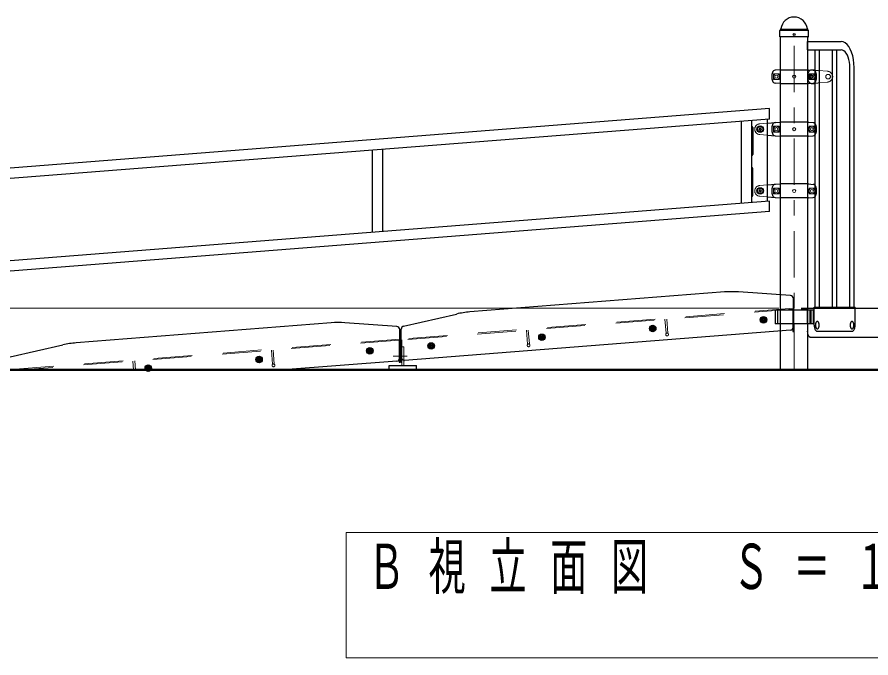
# Model space of a CAD drawing. Units: millimetres on the paper, scale 1:50. Extents: x -385 to 0, y -594 to 267.
# Drawn here: x -135.6 to -80.3, y -134.6 to -93 of the extents above; entities that cross this region are included whole.
import ezdxf

# ---------------------------------------------------------------- set-up
doc = ezdxf.new("R2010")
doc.units = ezdxf.units.MM
doc.linetypes.add('USER1', pattern=[4.5, 2.5, -2])
doc.linetypes.add('USER2', pattern=[6, 3, -1, 1, -1])
doc.layers.add('1_50', color=2, linetype='Continuous', lineweight=25)
doc.styles.add('ＭＳ ゴシック', font='')
doc.styles.get('ＭＳ ゴシック').set_extended_font_data('MS Gothic')

msp = doc.modelspace()

# ---------------------------------------------------------------- linework, layer by layer
at = {"layer": '1_50', "color": 7}
for p, q in [((-86.215, -94.303), (-86.207, -93.906)), ((-86.183, -93.848), (-86.161, -93.826)), ((-84.39, -93.848), (-84.412, -93.826)), ((-84.357, -94.303), (-84.366, -93.906)), ((-86.215, -94.303), (-86.206, -94.313)), ((-84.367, -94.313), (-86.206, -94.313)), ((-86.177, -115.893), (-86.177, -94.313)), ((-84.395, -115.893), (-84.395, -94.313)), ((-84.367, -94.313), (-84.357, -94.303)), ((-84.412, -95.162), (-84.412, -94.618)), ((-84.412, -94.618), (-82.237, -94.618)), ((-84.412, -95.162), (-82.237, -95.162)), ((-82.798, -111.826), (-82.798, -95.162)), ((-82.526, -111.826), (-82.526, -95.162)), ((-88.046, -100.125), (-88.016, -100.125)), ((-87.521, -100.233), (-87.556, -100.293)), ((-87.521, -100.353), (-87.556, -100.293)), ((-87.521, -100.233), (-87.452, -100.233)), ((-87.521, -100.353), (-87.452, -100.353)), ((-87.417, -100.293), (-87.452, -100.233)), ((-87.417, -100.293), (-87.452, -100.353)), ((-88.046, -101.984), (-88.016, -101.984)), ((-88.046, -102.784), (-88.016, -102.784)), ((-87.521, -104.233), (-87.556, -104.293)), ((-87.521, -104.353), (-87.556, -104.293)), ((-87.521, -104.233), (-87.452, -104.233)), ((-87.521, -104.353), (-87.452, -104.353)), ((-87.417, -104.293), (-87.452, -104.233)), ((-87.417, -104.293), (-87.452, -104.353)), ((-88.046, -104.643), (-88.016, -104.643)), ((-84.05, -112.01), (-86.523, -112.01)), ((-86.523, -112.01), (-86.523, -112.91)), ((-86.357, -112.01), (-86.357, -112.91)), ((-84.841, -111.89), (-79.287, -111.89)), ((-84.841, -111.89), (-84.412, -111.89)), ((-84.841, -111.936), (-84.412, -111.936)), ((-84.452, -112.01), (-84.452, -112.91)), ((-84.265, -112.01), (-84.265, -112.91)), ((-84.206, -112.01), (-84.206, -112.91)), ((-84.05, -112.01), (-84.05, -112.91)), ((-83.987, -111.826), (-81.337, -111.826)), ((-87.304, -112.588), (-87.339, -112.648)), ((-87.304, -112.708), (-87.339, -112.648)), ((-87.304, -112.588), (-87.235, -112.588)), ((-87.304, -112.708), (-87.235, -112.708)), ((-87.2, -112.648), (-87.235, -112.588)), ((-87.2, -112.648), (-87.235, -112.708)), ((-94.482, -113.152), (-94.517, -113.212)), ((-94.482, -113.272), (-94.517, -113.212)), ((-94.482, -113.152), (-94.413, -113.152)), ((-94.482, -113.272), (-94.413, -113.272)), ((-94.378, -113.212), (-94.413, -113.152)), ((-94.378, -113.212), (-94.413, -113.272)), ((-84.05, -112.91), (-86.523, -112.91)), ((-101.66, -113.715), (-101.695, -113.775)), ((-101.66, -113.835), (-101.695, -113.775)), ((-101.66, -113.715), (-101.591, -113.715)), ((-101.66, -113.835), (-101.591, -113.835)), ((-101.556, -113.775), (-101.591, -113.715)), ((-101.556, -113.775), (-101.591, -113.835)), ((-83.787, -113.39), (-81.537, -113.39)), ((-108.838, -114.279), (-108.873, -114.339)), ((-108.838, -114.399), (-108.873, -114.339)), ((-108.838, -114.279), (-108.769, -114.279)), ((-108.838, -114.399), (-108.769, -114.399)), ((-108.734, -114.339), (-108.769, -114.279)), ((-108.734, -114.339), (-108.769, -114.399)), ((-112.804, -114.59), (-112.839, -114.65)), ((-112.804, -114.71), (-112.839, -114.65)), ((-112.804, -114.59), (-112.735, -114.59)), ((-112.804, -114.71), (-112.735, -114.71)), ((-112.7, -114.65), (-112.735, -114.59)), ((-112.7, -114.65), (-112.735, -114.71)), ((-119.982, -115.154), (-120.017, -115.214)), ((-119.982, -115.274), (-120.017, -115.214)), ((-119.982, -115.154), (-119.913, -115.154)), ((-119.982, -115.274), (-119.913, -115.274)), ((-119.878, -115.214), (-119.913, -115.154)), ((-119.878, -115.214), (-119.913, -115.274)), ((-111.021, -115.316), (-118.373, -115.893)), ((-127.16, -115.718), (-127.195, -115.778)), ((-127.16, -115.838), (-127.195, -115.778)), ((-127.16, -115.718), (-127.091, -115.718)), ((-127.16, -115.838), (-127.091, -115.838)), ((-127.056, -115.778), (-127.091, -115.718)), ((-127.056, -115.778), (-127.091, -115.838))]:
    msp.add_line(p, q, dxfattribs=at)
at = {"layer": '1_50', "color": 7, "lineweight": 13}
for p, q in [((-84.393, -93.883), (-86.18, -93.883)), ((-84.429, -93.813), (-86.141, -93.813)), ((-86.286, -111.893), (-152.215, -111.893)), ((-114.297, -126.419), (-114.297, -134.552)), ((-63.497, -126.419), (-114.297, -126.419)), ((-114.297, -134.552), (-63.497, -134.552))]:
    msp.add_line(p, q, dxfattribs=at)
at = {"layer": '1_50', "color": 7, "linetype": 'USER1', "lineweight": 13}
msp.add_line((-84.396, -93.893), (-86.176, -93.893), dxfattribs=at)
at = {"layer": '1_50', "color": 7, "linetype": 'USER2', "lineweight": 13}
msp.add_line((-85.286, -115.893), (-85.286, -93.893), dxfattribs=at)
at = {"layer": '1_50', "color": 131}
for p, q in [((-83.923, -111.826), (-83.923, -95.162)), ((-83.651, -111.826), (-83.651, -95.162)), ((-84.187, -96.45), (-83.923, -96.45)), ((-81.673, -111.826), (-81.673, -96.29)), ((-81.401, -111.826), (-81.401, -96.29)), ((-84.187, -97.33), (-83.922, -97.33)), ((-86.886, -98.952), (-137.686, -102.941)), ((-86.886, -99.634), (-86.886, -98.952)), ((-86.886, -99.634), (-137.686, -103.623)), ((-88.726, -99.778), (-88.726, -105.096)), ((-88.046, -99.725), (-88.046, -105.043)), ((-87.036, -99.646), (-87.036, -104.964)), ((-87.956, -100.185), (-87.956, -101.924)), ((-112.626, -101.655), (-112.626, -106.973)), ((-111.946, -101.602), (-111.946, -106.92)), ((-87.956, -104.583), (-87.956, -102.844)), ((-86.886, -104.952), (-137.686, -108.941)), ((-86.886, -105.634), (-86.886, -104.952)), ((-86.886, -105.634), (-137.686, -109.623)), ((-83.987, -112.99), (-83.987, -111.826)), ((-81.337, -112.99), (-81.337, -111.826)), ((-111.522, -115.893), (-111.522, -115.595)), ((-111.522, -115.595), (-109.742, -115.595)), ((-109.742, -115.893), (-109.742, -115.595))]:
    msp.add_line(p, q, dxfattribs=at)
at = {"layer": '1_50', "lineweight": 13}
for p, q in [((-86.252, -96.706), (-86.622, -96.706)), ((-86.622, -97.075), (-86.622, -96.706)), ((-84.322, -96.706), (-83.952, -96.706)), ((-83.952, -97.075), (-83.952, -96.706)), ((-86.252, -97.075), (-86.622, -97.075)), ((-84.322, -97.075), (-83.952, -97.075)), ((-86.621, -100.478), (-86.621, -100.108)), ((-86.252, -100.108), (-86.621, -100.108)), ((-84.321, -100.108), (-83.952, -100.108)), ((-83.952, -100.478), (-83.952, -100.108)), ((-86.252, -100.478), (-86.621, -100.478)), ((-84.321, -100.478), (-83.952, -100.478)), ((-86.621, -104.478), (-86.621, -104.108)), ((-86.252, -104.108), (-86.621, -104.108)), ((-86.252, -104.478), (-86.621, -104.478)), ((-84.321, -104.108), (-83.952, -104.108)), ((-84.321, -104.478), (-83.952, -104.478)), ((-83.952, -104.478), (-83.952, -104.108))]:
    msp.add_line(p, q, dxfattribs=at)
at = {"layer": '1_50'}
for p, q in [((-86.207, -96.44), (-86.522, -96.468)), ((-86.207, -96.44), (-84.366, -96.44)), ((-84.367, -96.44), (-83.737, -96.496)), ((-86.207, -97.34), (-86.522, -97.313)), ((-86.207, -97.34), (-84.366, -97.34)), ((-84.367, -97.34), (-83.737, -97.285)), ((-87.036, -99.907), (-86.206, -99.843)), ((-84.366, -99.843), (-86.207, -99.843)), ((-84.366, -99.843), (-84.051, -99.87)), ((-87.036, -100.679), (-86.207, -100.743)), ((-84.366, -100.743), (-86.207, -100.743)), ((-84.366, -100.743), (-84.051, -100.715)), ((-87.036, -103.907), (-86.206, -103.843)), ((-84.366, -103.843), (-86.207, -103.843)), ((-84.366, -103.843), (-84.051, -103.87)), ((-87.036, -104.679), (-86.207, -104.743)), ((-84.366, -104.743), (-86.207, -104.743)), ((-84.366, -104.743), (-84.051, -104.715)), ((-84.412, -111.95), (-84.412, -113.39)), ((-79.287, -113.79), (-84.212, -113.79))]:
    msp.add_line(p, q, dxfattribs=at)
at = {"layer": '1_50', "linetype": 'USER1', "lineweight": 13}
for p, q in [((-86.187, -96.46), (-86.187, -97.32)), ((-84.387, -96.46), (-84.387, -97.32)), ((-83.737, -96.496), (-83.106, -96.542)), ((-83.737, -97.285), (-83.106, -97.239)), ((-87.036, -99.907), (-87.513, -99.944)), ((-87.036, -100.679), (-87.513, -100.642)), ((-87.036, -103.907), (-87.513, -103.944)), ((-87.036, -104.679), (-87.513, -104.642))]:
    msp.add_line(p, q, dxfattribs=at)
at = {"layer": '1_50', "color": 20}
for p, q in [((-89.786, -110.839), (-106.297, -112.136)), ((-85.522, -111.079), (-88.886, -110.837)), ((-85.336, -113.114), (-85.336, -111.278)), ((-110.581, -113.051), (-107.166, -112.269)), ((-115.286, -112.842), (-131.797, -114.138)), ((-111.022, -113.081), (-114.386, -112.839)), ((-110.836, -115.116), (-110.836, -113.28)), ((-110.736, -115.077), (-110.736, -113.246)), ((-85.521, -113.313), (-110.521, -115.276)), ((-136.081, -115.053), (-132.666, -114.271))]:
    msp.add_line(p, q, dxfattribs=at)
at = {"layer": '1_50', "color": 4, "linetype": 'USER1', "lineweight": 13}
for p, q in [((-85.316, -111.893), (-110.756, -113.89)), ((-85.38, -111.962), (-110.692, -113.95)), ((-85.38, -113.393), (-85.38, -111.962)), ((-93.652, -112.612), (-93.582, -113.509)), ((-93.532, -112.602), (-93.462, -113.499)), ((-102.624, -113.316), (-102.554, -114.213)), ((-102.505, -113.307), (-102.434, -114.204)), ((-110.816, -113.895), (-136.256, -115.893)), ((-93.462, -113.499), (-93.582, -113.509)), ((-110.88, -113.964), (-135.439, -115.893)), ((-110.88, -115.395), (-110.88, -113.964)), ((-110.692, -115.39), (-110.692, -113.95)), ((-102.434, -114.204), (-102.554, -114.213)), ((-119.152, -114.614), (-119.082, -115.511)), ((-119.032, -114.604), (-118.962, -115.502)), ((-128.124, -115.318), (-128.079, -115.893)), ((-128.005, -115.309), (-127.959, -115.893)), ((-118.962, -115.502), (-119.082, -115.511))]:
    msp.add_line(p, q, dxfattribs=at)
at = {"layer": '1_50', "color": 4}
for p, q in [((-85.316, -113.393), (-85.316, -111.893)), ((-110.816, -115.395), (-110.816, -113.895)), ((-110.756, -115.39), (-110.756, -113.89)), ((-85.38, -113.393), (-85.316, -113.393)), ((-110.756, -115.39), (-110.756, -114.009)), ((-110.88, -115.395), (-110.816, -115.395)), ((-110.756, -115.39), (-110.692, -115.39))]:
    msp.add_line(p, q, dxfattribs=at)
at = {"layer": '1_50', "color": 131, "linetype": 'USER1', "lineweight": 13}
for p, q in [((-110.572, -114.395), (-110.692, -114.395)), ((-110.692, -114.395), (-110.692, -115.595)), ((-110.572, -115.595), (-110.572, -114.395))]:
    msp.add_line(p, q, dxfattribs=at)
at = {"layer": '1_50', "linetype": 'USER2', "lineweight": 13}
msp.add_line((-110.36, -114.995), (-111.264, -114.995), dxfattribs=at)
at = {"layer": '1_50', "color": 7, "lineweight": 50}
msp.add_line((-29.765, -115.893), (-145.67, -115.893), dxfattribs=at)
at = {"layer": '1_50', "color": 190}
for p, q in [((-116.84, -115.895), (-116.776, -115.895)), ((-116.716, -115.89), (-116.652, -115.89))]:
    msp.add_line(p, q, dxfattribs=at)
at = {"layer": '1_50', "color": 131}
for points in [[(-81.401, -96.29), (-81.411, -96.029), (-81.442, -95.774), (-81.492, -95.531), (-81.56, -95.308), (-81.646, -95.108), (-81.745, -94.938), (-81.857, -94.801), (-81.978, -94.7), (-82.106, -94.639), (-82.237, -94.618)], [(-81.673, -96.29), (-81.68, -96.114), (-81.7, -95.942), (-81.734, -95.778), (-81.78, -95.627), (-81.838, -95.493), (-81.905, -95.378), (-81.981, -95.285), (-82.062, -95.218), (-82.148, -95.176), (-82.237, -95.162)], [(-84.187, -97.33), (-84.215, -97.327), (-84.244, -97.315), (-84.271, -97.297), (-84.297, -97.272), (-84.321, -97.24), (-84.342, -97.202), (-84.361, -97.158), (-84.377, -97.11), (-84.39, -97.059), (-84.399, -97.004), (-84.405, -96.948), (-84.407, -96.89), (-84.405, -96.833), (-84.399, -96.777), (-84.39, -96.722), (-84.377, -96.67), (-84.361, -96.623), (-84.342, -96.579), (-84.321, -96.541), (-84.297, -96.509), (-84.271, -96.484), (-84.244, -96.465), (-84.215, -96.454), (-84.187, -96.45)], [(-83.987, -112.99), (-83.985, -113.037), (-83.981, -113.084), (-83.974, -113.129), (-83.965, -113.172), (-83.953, -113.213), (-83.939, -113.25), (-83.922, -113.284), (-83.904, -113.314), (-83.884, -113.339), (-83.863, -113.36), (-83.841, -113.375), (-83.818, -113.386), (-83.802, -113.389), (-83.787, -113.39)]]:
    msp.add_lwpolyline(points, dxfattribs=at)
at = {"layer": '1_50'}
msp.add_lwpolyline([(-84.187, -96.74), (-84.193, -96.741), (-84.2, -96.743), (-84.206, -96.746), (-84.212, -96.749), (-84.218, -96.755), (-84.224, -96.761), (-84.23, -96.768), (-84.235, -96.776), (-84.24, -96.784), (-84.244, -96.794), (-84.248, -96.804), (-84.252, -96.815), (-84.255, -96.827), (-84.257, -96.839), (-84.259, -96.852), (-84.261, -96.864), (-84.261, -96.877), (-84.262, -96.89), (-84.261, -96.904), (-84.261, -96.916), (-84.259, -96.929), (-84.257, -96.942), (-84.255, -96.954), (-84.252, -96.965), (-84.248, -96.976), (-84.244, -96.987), (-84.24, -96.997), (-84.235, -97.005), (-84.23, -97.013), (-84.224, -97.02), (-84.218, -97.026), (-84.212, -97.031), (-84.206, -97.035), (-84.2, -97.038), (-84.193, -97.04), (-84.187, -97.04), (-84.18, -97.04), (-84.174, -97.038), (-84.167, -97.035), (-84.161, -97.031), (-84.155, -97.026), (-84.149, -97.02), (-84.144, -97.013), (-84.138, -97.005), (-84.134, -96.997), (-84.129, -96.987), (-84.125, -96.976), (-84.122, -96.965), (-84.119, -96.954), (-84.116, -96.942), (-84.114, -96.929), (-84.113, -96.916), (-84.112, -96.904), (-84.112, -96.89), (-84.112, -96.877), (-84.113, -96.864), (-84.114, -96.852), (-84.116, -96.839), (-84.119, -96.827), (-84.122, -96.815), (-84.125, -96.804), (-84.129, -96.794), (-84.134, -96.784), (-84.138, -96.776), (-84.144, -96.768), (-84.149, -96.761), (-84.155, -96.755), (-84.161, -96.749), (-84.167, -96.746), (-84.174, -96.743), (-84.18, -96.741)], close=True, dxfattribs=at)
for points in [[(-84.382, -111.89), (-84.386, -111.891), (-84.391, -111.893), (-84.395, -111.897), (-84.399, -111.902), (-84.403, -111.908), (-84.406, -111.915), (-84.408, -111.923), (-84.41, -111.932), (-84.411, -111.941), (-84.412, -111.95)], [(-84.212, -113.79), (-84.235, -113.788), (-84.258, -113.779), (-84.281, -113.766), (-84.302, -113.747), (-84.323, -113.723), (-84.342, -113.695), (-84.359, -113.662), (-84.373, -113.626), (-84.386, -113.586), (-84.396, -113.544), (-84.404, -113.499), (-84.409, -113.453), (-84.411, -113.422), (-84.412, -113.39)]]:
    msp.add_lwpolyline(points, dxfattribs=at)
at = {"layer": '1_50', "color": 7}
for points in [[(-83.787, -112.75), (-83.797, -112.751), (-83.808, -112.754), (-83.818, -112.759), (-83.828, -112.765), (-83.837, -112.773), (-83.847, -112.783), (-83.856, -112.794), (-83.864, -112.807), (-83.872, -112.821), (-83.879, -112.836), (-83.885, -112.853), (-83.891, -112.87), (-83.895, -112.889), (-83.899, -112.908), (-83.903, -112.928), (-83.905, -112.949), (-83.906, -112.97), (-83.907, -112.99), (-83.906, -113.011), (-83.905, -113.032), (-83.903, -113.053), (-83.899, -113.073), (-83.895, -113.092), (-83.891, -113.11), (-83.885, -113.128), (-83.879, -113.145), (-83.872, -113.16), (-83.864, -113.174), (-83.856, -113.187), (-83.847, -113.198), (-83.837, -113.208), (-83.828, -113.216), (-83.818, -113.222), (-83.808, -113.227), (-83.797, -113.23), (-83.787, -113.23), (-83.776, -113.23), (-83.766, -113.227), (-83.756, -113.222), (-83.746, -113.216), (-83.736, -113.208), (-83.727, -113.198), (-83.718, -113.187), (-83.71, -113.174), (-83.702, -113.16), (-83.695, -113.145), (-83.688, -113.128), (-83.683, -113.11), (-83.678, -113.092), (-83.674, -113.073), (-83.671, -113.053), (-83.668, -113.032), (-83.667, -113.011), (-83.667, -112.99), (-83.667, -112.97), (-83.668, -112.949), (-83.671, -112.928), (-83.674, -112.908), (-83.678, -112.889), (-83.683, -112.87), (-83.688, -112.853), (-83.695, -112.836), (-83.702, -112.821), (-83.71, -112.807), (-83.718, -112.794), (-83.727, -112.783), (-83.736, -112.773), (-83.746, -112.765), (-83.756, -112.759), (-83.766, -112.754), (-83.776, -112.751)], [(-81.537, -112.75), (-81.547, -112.751), (-81.558, -112.754), (-81.568, -112.759), (-81.578, -112.765), (-81.587, -112.773), (-81.597, -112.783), (-81.606, -112.794), (-81.614, -112.807), (-81.622, -112.821), (-81.629, -112.836), (-81.635, -112.853), (-81.641, -112.87), (-81.645, -112.889), (-81.649, -112.908), (-81.653, -112.928), (-81.655, -112.949), (-81.656, -112.97), (-81.657, -112.99), (-81.656, -113.011), (-81.655, -113.032), (-81.653, -113.053), (-81.649, -113.073), (-81.645, -113.092), (-81.641, -113.11), (-81.635, -113.128), (-81.629, -113.145), (-81.622, -113.16), (-81.614, -113.174), (-81.606, -113.187), (-81.597, -113.198), (-81.587, -113.208), (-81.578, -113.216), (-81.568, -113.222), (-81.558, -113.227), (-81.547, -113.23), (-81.537, -113.23), (-81.526, -113.23), (-81.516, -113.227), (-81.506, -113.222), (-81.496, -113.216), (-81.486, -113.208), (-81.477, -113.198), (-81.468, -113.187), (-81.46, -113.174), (-81.452, -113.16), (-81.445, -113.145), (-81.438, -113.128), (-81.433, -113.11), (-81.428, -113.092), (-81.424, -113.073), (-81.421, -113.053), (-81.418, -113.032), (-81.417, -113.011), (-81.417, -112.99), (-81.417, -112.97), (-81.418, -112.949), (-81.421, -112.928), (-81.424, -112.908), (-81.428, -112.889), (-81.433, -112.87), (-81.438, -112.853), (-81.445, -112.836), (-81.452, -112.821), (-81.46, -112.807), (-81.468, -112.794), (-81.477, -112.783), (-81.486, -112.773), (-81.496, -112.765), (-81.506, -112.759), (-81.516, -112.754), (-81.526, -112.751)]]:
    msp.add_lwpolyline(points, close=True, dxfattribs=at)
msp.add_lwpolyline([(-81.537, -113.39), (-81.505, -113.386), (-81.475, -113.371), (-81.446, -113.347), (-81.419, -113.314), (-81.395, -113.273), (-81.375, -113.226), (-81.358, -113.172), (-81.346, -113.114), (-81.339, -113.053), (-81.337, -112.99)], dxfattribs=at)
for centre, radius in [((-85.286, -94.153), 0.06), ((-87.486, -100.293), 0.21), ((-87.486, -100.293), 0.18), ((-87.486, -100.293), 0.0693), ((-87.486, -104.293), 0.21), ((-87.486, -104.293), 0.18), ((-87.486, -104.293), 0.0693), ((-87.27, -112.648), 0.21), ((-87.27, -112.648), 0.18), ((-87.27, -112.648), 0.0693), ((-94.448, -113.212), 0.21), ((-94.448, -113.212), 0.18), ((-94.448, -113.212), 0.0693), ((-101.625, -113.775), 0.21), ((-101.625, -113.775), 0.18), ((-101.625, -113.775), 0.0693), ((-112.77, -114.65), 0.21), ((-112.77, -114.65), 0.18), ((-108.803, -114.339), 0.21), ((-108.803, -114.339), 0.18), ((-108.803, -114.339), 0.0693), ((-119.948, -115.214), 0.21), ((-119.948, -115.214), 0.18), ((-112.77, -114.65), 0.0693), ((-127.125, -115.778), 0.21), ((-127.125, -115.778), 0.18), ((-119.948, -115.214), 0.0693), ((-127.125, -115.778), 0.0693)]:
    msp.add_circle(centre, radius, dxfattribs=at)
at = {"layer": '1_50', "lineweight": 13}
for centre, radius in [((-86.437, -96.89), 0.185), ((-86.437, -96.89), 0.1), ((-85.287, -96.89), 0.1), ((-84.137, -96.89), 0.185), ((-84.137, -96.89), 0.1), ((-86.436, -100.293), 0.185), ((-84.136, -100.293), 0.185), ((-86.436, -100.293), 0.1), ((-85.286, -100.293), 0.1), ((-84.136, -100.293), 0.1), ((-86.436, -104.293), 0.185), ((-86.436, -104.293), 0.1), ((-85.286, -104.293), 0.1), ((-84.136, -104.293), 0.185), ((-84.136, -104.293), 0.1)]:
    msp.add_circle(centre, radius, dxfattribs=at)
at = {"layer": '1_50', "linetype": 'USER1', "lineweight": 13}
msp.add_circle((-83.087, -96.89), 0.15, dxfattribs=at)
at = {"layer": '1_50', "color": 7, "linetype": 'USER1', "lineweight": 13}
for centre in [(-87.27, -112.648), (-94.448, -113.212), (-101.625, -113.775), (-108.803, -114.339), (-112.77, -114.65), (-119.948, -115.214), (-127.125, -115.778)]:
    msp.add_circle(centre, 0.13, dxfattribs=at)
at = {"layer": '1_50', "color": 4, "linetype": 'USER1', "lineweight": 13}
for centre in [(-93.515, -113.594), (-102.487, -114.298), (-119.015, -115.596)]:
    msp.add_circle(centre, 0.09, dxfattribs=at)
at = {"layer": '1_50', "color": 7}
for centre, radius, start, end in [((-85.286, -93.893), 0.864, 90, 173.3676), ((-85.286, -93.893), 0.864, 6.6324, 90), ((-86.123, -93.908), 0.084, 135, 178.996), ((-86.2, -93.787), 0.056, 315, 353.3676), ((-84.373, -93.787), 0.056, 186.6324, 225), ((-84.45, -93.908), 0.084, 1.0039, 45)]:
    msp.add_arc(centre, radius, start, end, dxfattribs=at)
at = {"layer": '1_50'}
for centre, radius, start, end in [((-85.737, -96.89), 1, 163.8038, 196.1962), ((-86.505, -96.667), 0.2, 95, 163.8038), ((-84.068, -96.667), 0.2, 16.1962, 85), ((-84.837, -96.89), 1, 343.8037, 16.1962), ((-86.505, -97.114), 0.2, 196.1962, 265), ((-84.068, -97.114), 0.2, 275, 343.8037), ((-85.736, -100.293), 1, 163.5592, 196.4423), ((-86.504, -100.066), 0.2, 94.4207, 163.5592), ((-84.068, -100.07), 0.2, 16.1962, 85), ((-84.836, -100.293), 1, 343.8037, 16.1962), ((-86.504, -100.519), 0.2, 196.4423, 265.5772), ((-84.068, -100.516), 0.2, 275, 343.8037), ((-86.504, -104.066), 0.2, 94.4207, 163.5592), ((-84.068, -104.07), 0.2, 16.1962, 85), ((-85.736, -104.293), 1, 163.5592, 196.4423), ((-84.836, -104.293), 1, 343.8037, 16.1962), ((-86.504, -104.519), 0.2, 196.4423, 265.5772), ((-84.068, -104.516), 0.2, 275, 343.8037)]:
    msp.add_arc(centre, radius, start, end, dxfattribs=at)
at = {"layer": '1_50', "lineweight": 13}
for centre, start, end in [((-88.812, -96.89), 355.8705, 4.1295), ((-81.761, -96.89), 175.8705, 184.1295), ((-88.812, -100.293), 355.8705, 4.1295), ((-81.761, -100.293), 175.8705, 184.1295), ((-88.812, -104.293), 355.8705, 4.1295), ((-81.761, -104.293), 175.8705, 184.1295)]:
    msp.add_arc(centre, 2.567, start, end, dxfattribs=at)
at = {"layer": '1_50', "linetype": 'USER1', "lineweight": 13}
for centre, radius, start, end in [((-84.367, -96.46), 0.02, 88.0111, 180), ((-83.136, -96.89), 0.35, 275, 85), ((-84.367, -97.32), 0.02, 180, 270), ((-87.486, -100.293), 0.35, 94.4207, 265.5793), ((-87.486, -104.293), 0.35, 94.4207, 265.5793)]:
    msp.add_arc(centre, radius, start, end, dxfattribs=at)
at = {"layer": '1_50', "color": 131}
for centre, start, end in [((-88.016, -100.185), 0, 90), ((-88.016, -101.924), 270, 0), ((-88.016, -102.844), 0, 90), ((-88.016, -104.583), 270, 0)]:
    msp.add_arc(centre, 0.06, start, end, dxfattribs=at)
at = {"layer": '1_50', "color": 20}
for centre, radius, start, end in [((-89.317, -116.821), 6, 85.8854, 94.4899), ((-85.536, -111.278), 0.2, 0, 85.8854), ((-105.827, -118.118), 6, 94.4899, 102.8975), ((-114.817, -118.823), 6, 85.8854, 94.4899), ((-111.036, -113.28), 0.2, 0, 85.8854), ((-110.536, -113.246), 0.2, 102.8975, 180), ((-85.536, -113.114), 0.2, 274.4899, 0), ((-131.327, -120.12), 6, 94.4899, 102.8975), ((-111.036, -115.116), 0.2, 274.4899, 0), ((-110.536, -115.077), 0.2, 180, 274.4899)]:
    msp.add_arc(centre, radius, start, end, dxfattribs=at)

# ---------------------------------------------------------------- texts
at = {"layer": '1_50', "color": 7, "insert": (-112.897, -127.152), "char_height": 2.933, "attachment_point": 1, "style": 'ＭＳ ゴシック'}
msp.add_mtext('\\T1.64;\\W0.6;Ｂ視立面図\u3000Ｓ＝１／５０', dxfattribs=at)

doc.saveas('drawing.dxf')
